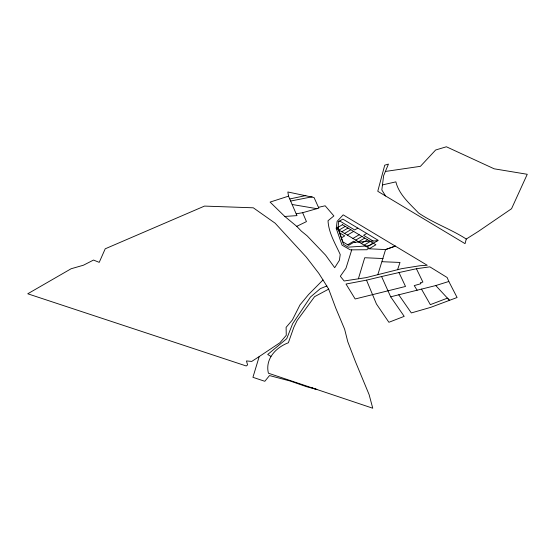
<?xml version="1.0" encoding="UTF-8"?>
<svg xmlns="http://www.w3.org/2000/svg" width="555" height="555" viewBox="0 0 555 555"><rect width="100%" height="100%" fill="white"/><g stroke="black" fill="none" stroke-linecap="round" stroke-linejoin="round"><path stroke-width="0.83" d="M385.558 195.971L381.84 189.956L383.623 175.692L388.444 164.093L384.733 165.182L377.761 191.281L465.048 243.652L466.269 239.038L478.368 231.407L511.55 208.722L527.25 174.284L494.179 168.81L446.387 146.777L435.64 150.003L420.426 166.327L385.468 171.44M259.206 356.574L251.734 361.416L246.448 360.944L247.592 364.892L246.233 365.974L27.75 293.782L71.137 268.745L83.416 265.221L93.524 260.059L99.22 262.362L105.221 248.8L204.483 206.092L253.309 207.806L275.148 223.207L306.256 257.048L318.785 273.324L323.003 279.956L308.538 294.552L299.991 304.889L292.339 320.041L286.116 327.339L286.262 335.317L279.921 342.754L259.206 356.574L252.927 377.317L264.818 381.292L269.508 375.562L290.14 381.014L306.596 386.717L316.87 389.485L312.056 387.862M377.83 274.704L385.586 249.57L395.292 246.108L385.586 249.57L367.465 248.709L367.126 249.743L350.281 249.854L342.06 245.143L336.233 228.417L337.128 221.355L343.198 214.847L427.246 265.283L419.941 265.734L401.674 268.662L366.168 277.625L344.142 280.99L340.319 276.272L345.994 268.211L351.731 249.84M358.398 278.721L364.718 257.735L383.089 258.547M397.56 269.765L400.002 262.446L382.159 261.717M328.671 289.127L314.574 296.675L297.112 320.547L293.879 327.173L288.35 342.775C275.904 347.416 264.929 359.057 268.405 373.217L372.759 408.223L369.103 394.605L355.505 361.818L347.791 341.762L344.627 329.198L335.796 308.198L328.671 289.127L323.003 279.956M339.015 230.089L345.245 226.378M341.804 231.761L348.027 228.05M344.593 233.433L350.815 229.721M341.478 237.838L344.731 235.896L339.757 232.913M357.829 228.098L354.694 229.964L339.722 220.98M347.375 235.105L353.604 231.393M352.952 238.449L359.175 234.737M347.701 244.79L353.653 241.252L355.325 242.257M366.751 233.447L363.608 235.313L373.071 240.995M355.741 240.121L361.964 236.409M358.523 241.793L364.746 238.081M361.312 243.465L367.535 239.76M364.101 245.137L370.324 241.432M366.883 246.808L373.113 243.104M288.531 196.158L270.098 202.089L284.805 216.45L296.738 226.343L306.45 221.605L302.635 212.704L296.169 213.821L288.531 196.158L287.851 191.975L314.04 197.525L318.841 208.132L302.635 212.704M326.895 285.95L320.339 288.628L310.529 296.981L292.638 323.718L286.72 338.703L267.711 354.499L270.944 356.4M381.576 276.536L398.976 272.554L405.518 286.456L355.158 298.972L346.008 284.035L366.508 280.143L381.576 276.536L390.678 296.814L435.744 285.561L448.829 281.482L457.091 297.508L430.659 307.366L411.331 312.937L398.747 294.795M318.501 207.327L325.161 205.794L333.881 215.93L328.019 220.737C328.643 232.906 335.282 243.61 340.215 254.502L339.424 260.246L334.693 267.704L325.598 255.161L307.13 235.84L301.372 231.144L296.738 226.343M382.568 184.884L395.868 181.86C399.08 194.756 409.729 203.671 418.539 212.967C433.517 223.228 450.993 229.146 466.269 239.038M398.976 272.554L416.423 268.738L429.841 266.844L447.163 277.528L448.829 281.482M289.835 198.94L305.861 195.561M290.702 201.035L312.125 196.803M284.805 216.45L297.001 215.618L296.169 213.821M377.684 240.697L353.688 242.362L348.651 245.359L342.893 241.904L337.974 227.786M292.221 204.504L316.905 208.68M435.744 285.561L449.536 300.387L447.434 298.132L430.34 304.646L421.488 289.12M390.678 296.814L404.2 316.357L388.902 322.288L376.443 303.987L366.508 280.143M417.131 290.209L414.231 285.603L420.94 283.702L420.329 282.731L422.896 282.086L416.423 268.738M338.765 221.556L337.919 228.244L343.517 244.339L348.193 247.148L369.131 245.789L378.253 240.35L342.858 219.114L338.765 221.556M342.456 224.706L336.233 228.417L369.672 248.48L375.895 244.776L342.456 224.706"/></g></svg>
